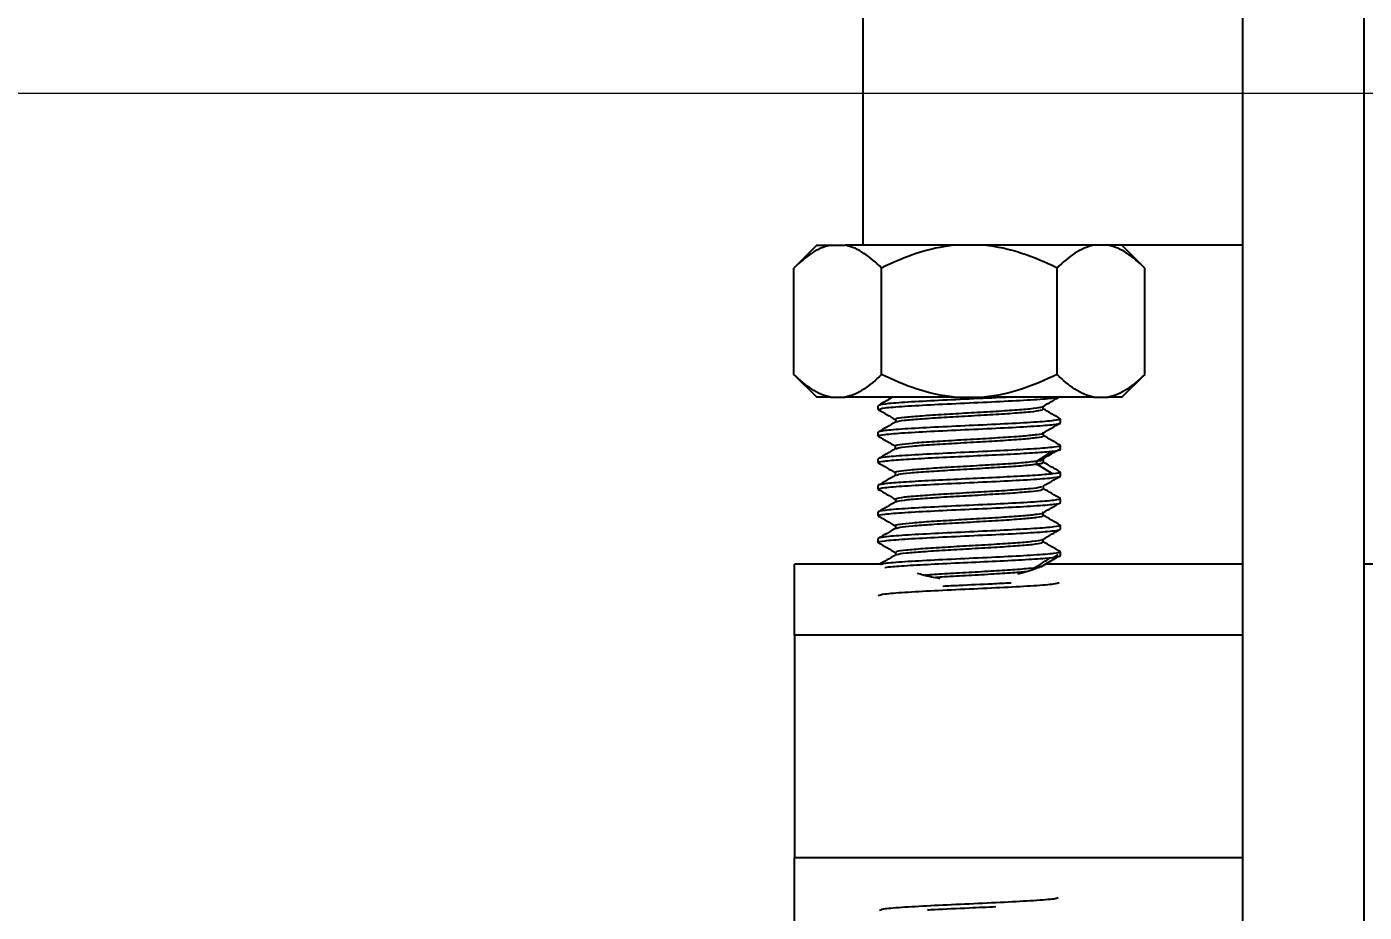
# Model space of a CAD drawing. Header units: millimetres. Extents: x 2 to 418, y 2 to 295.
# Drawn here: x 46.77 to 52.64, y 76.53 to 80.42 of the extents above; entities that cross this region are included whole.
import ezdxf

# ---------------------------------------------------------------- set-up
doc = ezdxf.new("R2010")
doc.units = ezdxf.units.MM
doc.styles.add('SLDTEXTSTYLE0', font='TXT', dxfattribs={"width": 0.75})
doc.dimstyles.new('SLDDIMSTYLE0', dxfattribs={"dimtxt": 3.175, "dimasz": 3.302, "dimexe": 0, "dimexo": 0.0625, "dimgap": 0.79375, "dimtad": 0, "dimtih": 1, "dimtoh": 1, "dimlfac": 15, "dimrnd": 1e-09, "dimzin": 4, "dimdsep": 46, "dimtxsty": 'SLDTEXTSTYLE0', "dimsah": 1, "dimcen": 0.09, "dimadec": 0, "dimazin": 1, "dimtfac": 1, "dimtmove": 0, "dimatfit": 0, "dimfxl": 0, "dimfrac": 2, "dimtolj": 1, "dimtzin": 12, "dimarcsym": 0})

# ---------------------------------------------------------------- blocks, each defined once
blk = doc.blocks.new('_D')
at = {"color": 7, "linetype": 'Continuous', "lineweight": 0}
for p, q in [((37.671, 80.124), (37.671, 86.474)), ((69.001, 80.124), (34.496, 80.124)), ((53.6677, 74.3906), (34.496, 74.3906)), ((37.671, 67.5967), (37.671, 74.3906)), ((31.321, 67.5967), (37.671, 67.5967))]:
    blk.add_line(p, q, dxfattribs=at)
at = {"color": 7, "linetype": 'Continuous', "lineweight": 18}
for points in [[(37.671, 80.124), (38.179, 83.426), (37.163, 83.426)], [(37.671, 74.3906), (37.163, 71.0886), (38.179, 71.0886)]]:
    blk.add_solid(points, dxfattribs=at)
at = {"color": 7, "linetype": 'Continuous', "lineweight": 18, "char_height": 3.175, "attachment_point": 1, "style": 'SLDTEXTSTYLE0'}
for s, insert in [('%%c', (15.9758, 69.1368)), ('86.00', (20.7641, 69.1853))]:
    blk.add_mtext(s, dxfattribs=dict(at, insert=insert))

msp = doc.modelspace()

# ---------------------------------------------------------------- linework, layer by layer
at = {"color": 7, "linetype": 'Continuous', "lineweight": 25}
for p, q in [((50.43767, 79.45731), (50.43767, 81.12398)), ((52.63767, 74.92398), (52.63767, 81.05731)), ((52.10434, 74.92398), (52.10434, 80.95315)), ((50.23453, 79.45731), (50.13453, 79.35731)), ((50.23453, 79.45731), (50.29463, 79.45731)), ((50.29463, 79.45731), (50.35934, 79.45731)), ((50.43767, 79.45731), (50.35934, 79.45731)), ((52.10434, 79.45731), (50.43767, 79.45731)), ((51.67414, 79.35731), (51.57414, 79.45731)), ((50.13453, 78.89064), (50.13453, 79.35731)), ((50.51944, 78.89064), (50.51944, 79.35731)), ((51.28924, 78.89064), (51.28924, 79.35731)), ((51.67414, 78.89064), (51.67414, 79.35731)), ((50.13453, 78.89064), (50.23453, 78.79064)), ((51.57414, 78.79064), (51.67414, 78.89064)), ((50.29463, 78.79064), (50.23453, 78.79064)), ((50.29463, 78.79064), (50.35934, 78.79064)), ((50.83962, 78.79064), (50.35934, 78.79064)), ((50.83962, 78.79064), (50.96905, 78.79064)), ((51.44933, 78.79064), (50.96905, 78.79064)), ((51.44933, 78.79064), (51.51404, 78.79064)), ((51.57414, 78.79064), (51.51404, 78.79064)), ((50.50434, 78.73648), (50.50434, 78.75314)), ((50.51068, 78.73496), (50.50434, 78.73648)), ((51.22892, 78.73807), (51.22892, 78.7506)), ((50.5796, 78.69328), (50.5796, 78.6808)), ((51.29829, 78.69626), (51.30434, 78.69481)), ((51.30434, 78.67814), (51.30434, 78.69481)), ((50.50434, 78.61981), (50.50434, 78.63648)), ((50.51029, 78.61838), (50.50434, 78.61981)), ((51.22922, 78.62147), (51.22922, 78.63397)), ((50.57939, 78.57661), (50.57939, 78.564)), ((51.20044, 78.51043), (51.26883, 78.55379)), ((51.29905, 78.57941), (51.30434, 78.57814)), ((51.30434, 78.56148), (51.30434, 78.57814)), ((50.50434, 78.50314), (50.50434, 78.51981)), ((50.50939, 78.50193), (50.50434, 78.50314)), ((51.20021, 78.49694), (51.20021, 78.51027)), ((51.26885, 78.45343), (51.20045, 78.4968)), ((51.22916, 78.50448), (51.22916, 78.51799)), ((50.5794, 78.45988), (50.5794, 78.44733)), ((51.29483, 78.46375), (51.30434, 78.46148)), ((51.30434, 78.44481), (51.30434, 78.46148)), ((50.50434, 78.38648), (50.50434, 78.40314)), ((50.50964, 78.38521), (50.50434, 78.38648)), ((51.22917, 78.38797), (51.22917, 78.40053)), ((50.57966, 78.34316), (50.57966, 78.33066)), ((51.29861, 78.34618), (51.30434, 78.34481)), ((51.30434, 78.32814), (51.30434, 78.34481)), ((50.50434, 78.26981), (50.50434, 78.28648)), ((50.51017, 78.26841), (50.50434, 78.26981)), ((51.22889, 78.27137), (51.22889, 78.28384)), ((50.57982, 78.2266), (50.57982, 78.21408)), ((51.29845, 78.22955), (51.30434, 78.22814)), ((51.30434, 78.21148), (51.30434, 78.22814)), ((50.50434, 78.15314), (50.50434, 78.16981)), ((50.50982, 78.15183), (50.50434, 78.15314)), ((51.22892, 78.15477), (51.22892, 78.16727)), ((50.5796, 78.10992), (50.5796, 78.09745)), ((51.22104, 78.04746), (51.2942, 78.09083)), ((51.2765, 78.08854), (51.29482, 78.09953)), ((51.29893, 78.11277), (51.30434, 78.11148)), ((51.30434, 78.09481), (51.30434, 78.11148)), ((50.51182, 78.05731), (50.13767, 78.05731)), ((50.13767, 77.74607), (50.13767, 78.05731)), ((52.10434, 78.05731), (51.24106, 78.05731)), ((52.80434, 78.05731), (52.63767, 78.05731)), ((52.10434, 77.74607), (50.13767, 77.74607)), ((50.13767, 77.74607), (50.13767, 76.76855)), ((50.13767, 76.45731), (50.13767, 76.76855)), ((52.10434, 76.76855), (50.13767, 76.76855))]:
    msp.add_line(p, q, dxfattribs=at)
for points, knots in [([(50.29463, 79.45731), (50.26638, 79.45185), (50.23908, 79.43949), (50.18583, 79.40489), (50.1598, 79.38258), (50.13453, 79.35731)], [0, 0, 0, 0, 0.5, 0.5, 1, 1, 1, 1]), ([(50.51944, 79.35731), (50.49411, 79.38264), (50.46828, 79.40477), (50.41511, 79.43937), (50.38777, 79.45182), (50.35934, 79.45731)], [0, 0, 0, 0, 0.5, 0.5, 1, 1, 1, 1]), ([(50.83962, 79.45731), (50.78313, 79.45185), (50.72852, 79.43949), (50.62203, 79.40489), (50.56997, 79.38258), (50.51944, 79.35731)], [0, 0, 0, 0, 0.5, 0.5, 1, 1, 1, 1]), ([(51.28924, 79.35731), (51.23858, 79.38264), (51.18692, 79.40477), (51.08059, 79.43937), (51.0259, 79.45182), (50.96905, 79.45731)], [0, 0, 0, 0, 0.5, 0.5, 1, 1, 1, 1]), ([(51.44933, 79.45731), (51.42108, 79.45185), (51.39378, 79.43949), (51.34053, 79.40489), (51.3145, 79.38258), (51.28924, 79.35731)], [0, 0, 0, 0, 0.5, 0.5, 1, 1, 1, 1]), ([(51.67414, 79.35731), (51.64881, 79.38264), (51.62298, 79.40477), (51.56981, 79.43937), (51.54247, 79.45182), (51.51404, 79.45731)], [0, 0, 0, 0, 0.5, 0.5, 1, 1, 1, 1]), ([(50.29463, 78.79064), (50.26638, 78.7961), (50.23908, 78.80846), (50.18583, 78.84306), (50.1598, 78.86538), (50.13453, 78.89064)], [0, 0, 0, 0, 0.5, 0.5, 1, 1, 1, 1]), ([(50.51944, 78.89064), (50.49411, 78.86531), (50.46828, 78.84318), (50.41511, 78.80858), (50.38777, 78.79614), (50.35934, 78.79064)], [0, 0, 0, 0, 0.5, 0.5, 1, 1, 1, 1]), ([(50.83962, 78.79064), (50.78313, 78.7961), (50.72852, 78.80846), (50.62203, 78.84306), (50.56997, 78.86538), (50.51944, 78.89064)], [0, 0, 0, 0, 0.5, 0.5, 1, 1, 1, 1]), ([(51.28924, 78.89064), (51.23858, 78.86531), (51.18692, 78.84318), (51.08059, 78.80858), (51.0259, 78.79614), (50.96905, 78.79064)], [0, 0, 0, 0, 0.5, 0.5, 1, 1, 1, 1]), ([(51.44933, 78.79064), (51.42108, 78.7961), (51.39378, 78.80846), (51.34053, 78.84306), (51.3145, 78.86538), (51.28924, 78.89064)], [0, 0, 0, 0, 0.5, 0.5, 1, 1, 1, 1]), ([(51.67414, 78.89064), (51.64881, 78.86531), (51.62298, 78.84318), (51.56981, 78.80858), (51.54247, 78.79614), (51.51404, 78.79064)], [0, 0, 0, 0, 0.5, 0.5, 1, 1, 1, 1]), ([(50.50434, 78.73648), (50.51035, 78.73891), (50.52237, 78.74377), (50.61487, 78.75106), (50.74712, 78.75835), (50.90423, 78.76564), (51.06197, 78.77294), (51.19233, 78.78023), (51.27283, 78.78613), (51.28368, 78.7896), (51.28694, 78.79064)], [0, 0, 0, 0, 0.1346154, 0.2692308, 0.4038462, 0.5384615, 0.6730769, 0.8076923, 0.9423077, 1, 1, 1, 1]), ([(51.07595, 78.79064), (51.06984, 78.7903), (51.021, 78.78752), (50.90251, 78.78231), (50.74758, 78.77502), (50.61474, 78.76773), (50.52241, 78.76044), (50.51036, 78.75557), (50.50434, 78.75314)], [0, 0, 0, 0, 0.02777778, 0.22222222, 0.41666667, 0.61111111, 0.80555556, 1, 1, 1, 1]), ([(50.56814, 78.79064), (50.55983, 78.78582), (50.53882, 78.77362), (50.51782, 78.76143), (50.50512, 78.75407)], [0, 0, 0, 0, 0.3955605, 1, 1, 1, 1]), ([(51.22736, 78.74969), (51.24003, 78.75705), (51.26538, 78.77177), (51.29074, 78.78648), (51.30342, 78.79383)], [0, 0, 0, 0, 0.4998714, 1, 1, 1, 1]), ([(50.50516, 78.73549), (50.51785, 78.72813), (50.54267, 78.71374), (50.56748, 78.69934), (50.5796, 78.69231)], [0, 0, 0, 0, 0.5112736, 1, 1, 1, 1]), ([(50.58436, 78.69319), (50.58329, 78.69419), (50.57999, 78.69728), (50.61565, 78.70244), (50.68275, 78.70872), (50.77712, 78.71499), (50.88616, 78.72128), (50.99633, 78.72754), (51.09675, 78.73384), (51.17459, 78.74011), (51.21887, 78.74544), (51.22209, 78.74864), (51.22317, 78.74972)], [0, 0, 0, 0, 0.0527792, 0.1639694, 0.2734829, 0.3873153, 0.4951023, 0.6090113, 0.7182519, 0.8297469, 0.9424928, 1, 1, 1, 1]), ([(50.58401, 78.6815), (50.5837, 78.68195), (50.58194, 78.68449), (50.61637, 78.68911), (50.68255, 78.69539), (50.77718, 78.70166), (50.88614, 78.70795), (50.99637, 78.7142), (51.09663, 78.7205), (51.17505, 78.72678), (51.22222, 78.7327), (51.22514, 78.73649), (51.22642, 78.73816)], [0, 0, 0, 0, 0.0237497, 0.13466473, 0.24390716, 0.3574578, 0.46497802, 0.57860514, 0.68757536, 0.79879435, 0.91126126, 1, 1, 1, 1]), ([(51.30373, 78.69572), (51.29104, 78.70308), (51.26565, 78.71781), (51.24026, 78.73255), (51.22757, 78.73992)], [0, 0, 0, 0, 0.50015991, 1, 1, 1, 1]), ([(51.30434, 78.69481), (51.30434, 78.69238), (51.29392, 78.68995), (51.25385, 78.68509), (51.2242, 78.68266), (51.15015, 78.6778), (51.10578, 78.67537), (51.00903, 78.6705), (50.9567, 78.66807), (50.85198, 78.66321), (50.79964, 78.66078), (50.70289, 78.65592), (50.65852, 78.65349), (50.58447, 78.64863), (50.55482, 78.6462), (50.51475, 78.64134), (50.50434, 78.63891), (50.50434, 78.63648)], [0, 0, 0, 0, 0.125, 0.125, 0.25, 0.25, 0.375, 0.375, 0.5, 0.5, 0.625, 0.625, 0.75, 0.75, 0.875, 0.875, 1, 1, 1, 1]), ([(50.50434, 78.61981), (50.50434, 78.62224), (50.51475, 78.62467), (50.55482, 78.62953), (50.58447, 78.63196), (50.65852, 78.63682), (50.70289, 78.63925), (50.79964, 78.64412), (50.85198, 78.64655), (50.9567, 78.65141), (51.00903, 78.65384), (51.10578, 78.6587), (51.15015, 78.66113), (51.2242, 78.66599), (51.25385, 78.66842), (51.29392, 78.67328), (51.30434, 78.67571), (51.30434, 78.67814)], [0, 0, 0, 0, 0.125, 0.125, 0.25, 0.25, 0.375, 0.375, 0.5, 0.5, 0.625, 0.625, 0.75, 0.75, 0.875, 0.875, 1, 1, 1, 1]), ([(50.58081, 78.68149), (50.56811, 78.67413), (50.54271, 78.65939), (50.51731, 78.64466), (50.5046, 78.63729)], [0, 0, 0, 0, 0.4998438, 1, 1, 1, 1]), ([(51.22762, 78.63304), (51.2403, 78.6404), (51.26568, 78.65512), (51.29106, 78.66983), (51.30376, 78.67719)], [0, 0, 0, 0, 0.49986223, 1, 1, 1, 1]), ([(50.50464, 78.61891), (50.51734, 78.61156), (50.54226, 78.59712), (50.56718, 78.58267), (50.57939, 78.57559)], [0, 0, 0, 0, 0.5095948, 1, 1, 1, 1]), ([(50.58046, 78.57653), (50.58012, 78.57665), (50.57393, 78.57884), (50.59752, 78.58312), (50.64919, 78.58939), (50.73524, 78.59568), (50.83927, 78.60196), (50.9501, 78.60822), (51.05618, 78.61452), (51.14632, 78.62078), (51.20463, 78.62708), (51.23215, 78.63175), (51.2266, 78.63435), (51.22547, 78.63488)], [0, 0, 0, 0, 0.0062831, 0.1124049, 0.2200307, 0.3294892, 0.4341965, 0.5448024, 0.649646, 0.7588816, 0.8667613, 0.9726595, 1, 1, 1, 1]), ([(50.58317, 78.56466), (50.58706, 78.56636), (50.59576, 78.57015), (50.65061, 78.57606), (50.73487, 78.58234), (50.83938, 78.58863), (50.95007, 78.59489), (51.05619, 78.60118), (51.14632, 78.60745), (51.20464, 78.61375), (51.23215, 78.61842), (51.2266, 78.62102), (51.22547, 78.62155)], [0, 0, 0, 0, 0.08942633, 0.19983839, 0.31213062, 0.41954864, 0.53301801, 0.64057582, 0.75263939, 0.86331197, 0.97195169, 1, 1, 1, 1]), ([(51.30431, 78.57888), (51.2916, 78.58624), (51.26619, 78.60097), (51.24078, 78.61571), (51.22807, 78.62308)], [0, 0, 0, 0, 0.5001611, 1, 1, 1, 1]), ([(51.30434, 78.57814), (51.30434, 78.57571), (51.29392, 78.57328), (51.25385, 78.56842), (51.2242, 78.56599), (51.15015, 78.56113), (51.10578, 78.5587), (51.00903, 78.55384), (50.9567, 78.55141), (50.85198, 78.54655), (50.79964, 78.54412), (50.70289, 78.53925), (50.65852, 78.53682), (50.58447, 78.53196), (50.55482, 78.52953), (50.51475, 78.52467), (50.50434, 78.52224), (50.50434, 78.51981)], [0, 0, 0, 0, 0.125, 0.125, 0.25, 0.25, 0.375, 0.375, 0.5, 0.5, 0.625, 0.625, 0.75, 0.75, 0.875, 0.875, 1, 1, 1, 1]), ([(50.50434, 78.50314), (50.50434, 78.50525), (50.5121, 78.50735), (50.54229, 78.51155), (50.5647, 78.51366), (50.62162, 78.51786), (50.65612, 78.51996), (50.73327, 78.52417), (50.77591, 78.52627), (50.86448, 78.53048), (50.91038, 78.53258), (51.00024, 78.53679), (51.04416, 78.53889), (51.12503, 78.54309), (51.16196, 78.5452), (51.2246, 78.5494), (51.25031, 78.5515), (51.26894, 78.55361)], [0, 0, 0, 0, 0.125, 0.125, 0.25, 0.25, 0.375, 0.375, 0.5, 0.5, 0.625, 0.625, 0.75, 0.75, 0.875, 0.875, 1, 1, 1, 1]), ([(50.58064, 78.56473), (50.56794, 78.55736), (50.54252, 78.54262), (50.5171, 78.52789), (50.50439, 78.52053)], [0, 0, 0, 0, 0.4998193, 1, 1, 1, 1]), ([(51.22724, 78.52008), (51.23977, 78.52741), (51.26481, 78.54207), (51.28981, 78.55674), (51.30231, 78.56407)], [0, 0, 0, 0, 0.4999761, 1, 1, 1, 1]), ([(50.50427, 78.50248), (50.51698, 78.49511), (50.54202, 78.4806), (50.56707, 78.46608), (50.5794, 78.45893)], [0, 0, 0, 0, 0.5076717, 1, 1, 1, 1]), ([(50.58291, 78.45834), (50.58165, 78.45866), (50.57233, 78.46107), (50.59181, 78.46556), (50.63959, 78.47183), (50.72159, 78.47811), (50.82375, 78.4844), (50.93433, 78.49066), (51.0415, 78.49695), (51.13964, 78.50345), (51.17932, 78.50793), (51.20021, 78.51028)], [0, 0, 0, 0, 0.0186477, 0.1390183, 0.2588652, 0.3825202, 0.4999359, 0.6240946, 0.7424711, 0.8644496, 1, 1, 1, 1]), ([(50.58471, 78.44805), (50.58688, 78.44944), (50.59228, 78.45291), (50.64112, 78.4585), (50.7212, 78.46478), (50.82386, 78.47107), (50.9343, 78.47732), (51.04151, 78.48362), (51.13963, 78.49012), (51.17932, 78.49459), (51.20021, 78.49695)], [0, 0, 0, 0, 0.0855463, 0.2128363, 0.344171, 0.468879, 0.6007487, 0.726477, 0.8560312, 1, 1, 1, 1]), ([(51.20021, 78.51027), (51.20936, 78.51162), (51.22647, 78.51416), (51.2254, 78.51671), (51.2249, 78.5179)], [0, 0, 0, 0, 0.5342255, 1, 1, 1, 1]), ([(51.20021, 78.49693), (51.20936, 78.49829), (51.22647, 78.50083), (51.2254, 78.50338), (51.2249, 78.50457)], [0, 0, 0, 0, 0.5342255, 1, 1, 1, 1]), ([(51.30189, 78.46323), (51.28925, 78.47057), (51.26412, 78.48516), (51.23903, 78.49976), (51.22657, 78.50701)], [0, 0, 0, 0, 0.5031511, 1, 1, 1, 1]), ([(51.26894, 78.45361), (51.25031, 78.4515), (51.2246, 78.4494), (51.16196, 78.4452), (51.12503, 78.44309), (51.04416, 78.43889), (51.00024, 78.43679), (50.91038, 78.43258), (50.86448, 78.43048), (50.77591, 78.42627), (50.73327, 78.42417), (50.65612, 78.41996), (50.62162, 78.41786), (50.5647, 78.41366), (50.54229, 78.41155), (50.5121, 78.40735), (50.50434, 78.40525), (50.50434, 78.40314)], [0, 0, 0, 0, 0.125, 0.125, 0.25, 0.25, 0.375, 0.375, 0.5, 0.5, 0.625, 0.625, 0.75, 0.75, 0.875, 0.875, 1, 1, 1, 1]), ([(50.50434, 78.38648), (50.50434, 78.38891), (50.51475, 78.39134), (50.55482, 78.3962), (50.58447, 78.39863), (50.65852, 78.40349), (50.70289, 78.40592), (50.79964, 78.41078), (50.85198, 78.41321), (50.9567, 78.41807), (51.00903, 78.4205), (51.10578, 78.42537), (51.15015, 78.4278), (51.2242, 78.43266), (51.25385, 78.43509), (51.29392, 78.43995), (51.30434, 78.44238), (51.30434, 78.44481)], [0, 0, 0, 0, 0.125, 0.125, 0.25, 0.25, 0.375, 0.375, 0.5, 0.5, 0.625, 0.625, 0.75, 0.75, 0.875, 0.875, 1, 1, 1, 1]), ([(50.5807, 78.44809), (50.568, 78.44073), (50.5426, 78.426), (50.5172, 78.41128), (50.50449, 78.40392)], [0, 0, 0, 0, 0.4998518, 1, 1, 1, 1]), ([(51.22816, 78.39995), (51.24086, 78.40731), (51.26627, 78.42205), (51.29167, 78.43678), (51.30438, 78.44415)], [0, 0, 0, 0, 0.49985401, 1, 1, 1, 1]), ([(50.50454, 78.38576), (50.51724, 78.37839), (50.54228, 78.36387), (50.56732, 78.34933), (50.57966, 78.34217)], [0, 0, 0, 0, 0.5072368, 1, 1, 1, 1]), ([(50.58408, 78.34307), (50.58327, 78.34411), (50.58081, 78.34725), (50.61532, 78.35251), (50.68395, 78.3588), (50.77897, 78.36508), (50.88692, 78.37134), (50.99783, 78.37764), (51.09849, 78.3839), (51.17449, 78.3902), (51.21977, 78.39552), (51.22232, 78.39878), (51.22324, 78.39997)], [0, 0, 0, 0, 0.054793, 0.1657229, 0.2775747, 0.3852295, 0.4986582, 0.6059636, 0.7183771, 0.8284228, 0.9375821, 1, 1, 1, 1]), ([(50.58408, 78.32974), (50.58327, 78.33077), (50.58081, 78.33392), (50.61532, 78.33917), (50.68395, 78.34546), (50.77897, 78.35175), (50.88691, 78.35801), (50.99786, 78.3643), (51.09839, 78.37057), (51.17486, 78.37686), (51.22252, 78.38266), (51.22471, 78.3864), (51.22568, 78.38806)], [0, 0, 0, 0, 0.0534568, 0.1616813, 0.2708054, 0.3758347, 0.4864972, 0.5911857, 0.7008577, 0.8082197, 0.9147168, 1, 1, 1, 1]), ([(51.30389, 78.34565), (51.29119, 78.35301), (51.2658, 78.36772), (51.24041, 78.38245), (51.22772, 78.38981)], [0, 0, 0, 0, 0.5001543, 1, 1, 1, 1]), ([(51.30434, 78.34481), (51.30434, 78.34238), (51.29392, 78.33995), (51.25385, 78.33509), (51.2242, 78.33266), (51.15015, 78.3278), (51.10578, 78.32537), (51.00903, 78.3205), (50.9567, 78.31807), (50.85198, 78.31321), (50.79964, 78.31078), (50.70289, 78.30592), (50.65852, 78.30349), (50.58447, 78.29863), (50.55482, 78.2962), (50.51475, 78.29134), (50.50434, 78.28891), (50.50434, 78.28648)], [0, 0, 0, 0, 0.125, 0.125, 0.25, 0.25, 0.375, 0.375, 0.5, 0.5, 0.625, 0.625, 0.75, 0.75, 0.875, 0.875, 1, 1, 1, 1]), ([(50.50434, 78.26981), (50.50434, 78.27224), (50.51475, 78.27467), (50.55482, 78.27953), (50.58447, 78.28196), (50.65852, 78.28682), (50.70289, 78.28925), (50.79964, 78.29412), (50.85198, 78.29655), (50.9567, 78.30141), (51.00903, 78.30384), (51.10578, 78.3087), (51.15015, 78.31113), (51.2242, 78.31599), (51.25385, 78.31842), (51.29392, 78.32328), (51.30434, 78.32571), (51.30434, 78.32814)], [0, 0, 0, 0, 0.125, 0.125, 0.25, 0.25, 0.375, 0.375, 0.5, 0.5, 0.625, 0.625, 0.75, 0.75, 0.875, 0.875, 1, 1, 1, 1]), ([(50.58115, 78.33152), (50.56846, 78.32416), (50.54309, 78.30943), (50.51771, 78.29471), (50.50501, 78.28735)], [0, 0, 0, 0, 0.4998493, 1, 1, 1, 1]), ([(51.22764, 78.28312), (51.24033, 78.29049), (51.26572, 78.30523), (51.2911, 78.31996), (51.3038, 78.32733)], [0, 0, 0, 0, 0.4998461, 1, 1, 1, 1]), ([(50.50503, 78.26896), (50.51773, 78.26159), (50.54266, 78.24713), (50.56759, 78.23266), (50.57982, 78.22555)], [0, 0, 0, 0, 0.5093417, 1, 1, 1, 1]), ([(50.58066, 78.22651), (50.58038, 78.22662), (50.57459, 78.22885), (50.59658, 78.23318), (50.65089, 78.23948), (50.73651, 78.24576), (50.84005, 78.25203), (50.95198, 78.25832), (51.05755, 78.26457), (51.1464, 78.27087), (51.20613, 78.27715), (51.23221, 78.28182), (51.22695, 78.28436), (51.22607, 78.28479)], [0, 0, 0, 0, 0.0054581, 0.1149917, 0.2228488, 0.3290794, 0.4394995, 0.5440553, 0.6545498, 0.7605157, 0.8686683, 0.9780345, 1, 1, 1, 1]), ([(50.58384, 78.21472), (50.58747, 78.21644), (50.59552, 78.22026), (50.6522, 78.22614), (50.73615, 78.23242), (50.84014, 78.23869), (50.95195, 78.24499), (51.05755, 78.25124), (51.1464, 78.25754), (51.20613, 78.26381), (51.23221, 78.26848), (51.22695, 78.27103), (51.22607, 78.27145)], [0, 0, 0, 0, 0.0909014, 0.2016944, 0.3108167, 0.4242424, 0.5316443, 0.6451465, 0.7539968, 0.8650934, 0.9774366, 1, 1, 1, 1]), ([(51.30359, 78.22901), (51.2909, 78.23637), (51.26553, 78.25109), (51.24017, 78.26582), (51.22749, 78.27318)], [0, 0, 0, 0, 0.500141, 1, 1, 1, 1]), ([(51.30434, 78.22814), (51.30434, 78.22571), (51.29392, 78.22328), (51.25385, 78.21842), (51.2242, 78.21599), (51.15015, 78.21113), (51.10578, 78.2087), (51.00903, 78.20384), (50.9567, 78.20141), (50.85198, 78.19655), (50.79964, 78.19412), (50.70289, 78.18925), (50.65852, 78.18682), (50.58447, 78.18196), (50.55482, 78.17953), (50.51475, 78.17467), (50.50434, 78.17224), (50.50434, 78.16981)], [0, 0, 0, 0, 0.125, 0.125, 0.25, 0.25, 0.375, 0.375, 0.5, 0.5, 0.625, 0.625, 0.75, 0.75, 0.875, 0.875, 1, 1, 1, 1]), ([(50.50434, 78.15314), (50.50434, 78.15557), (50.51475, 78.158), (50.55482, 78.16287), (50.58447, 78.1653), (50.65852, 78.17016), (50.70289, 78.17259), (50.79964, 78.17745), (50.85198, 78.17988), (50.9567, 78.18474), (51.00903, 78.18717), (51.10578, 78.19203), (51.15015, 78.19446), (51.2242, 78.19932), (51.25385, 78.20175), (51.29392, 78.20662), (51.30434, 78.20905), (51.30434, 78.21148)], [0, 0, 0, 0, 0.125, 0.125, 0.25, 0.25, 0.375, 0.375, 0.5, 0.5, 0.625, 0.625, 0.75, 0.75, 0.875, 0.875, 1, 1, 1, 1]), ([(50.58102, 78.21478), (50.56834, 78.20741), (50.54298, 78.19269), (50.51762, 78.17797), (50.50493, 78.17061)], [0, 0, 0, 0, 0.4998713, 1, 1, 1, 1]), ([(51.2275, 78.16644), (51.24019, 78.17381), (51.26558, 78.18856), (51.29097, 78.20328), (51.30367, 78.21065)], [0, 0, 0, 0, 0.4998226, 1, 1, 1, 1]), ([(50.50479, 78.15237), (50.5175, 78.145), (50.5429, 78.13028), (50.56831, 78.11553), (50.581, 78.10816)], [0, 0, 0, 0, 0.5001855, 1, 1, 1, 1]), ([(50.58413, 78.10983), (50.58379, 78.1112), (50.58292, 78.11463), (50.62483, 78.12015), (50.69681, 78.12643), (50.79476, 78.13271), (50.90491, 78.139), (51.01407, 78.14526), (51.11181, 78.15155), (51.18457, 78.15782), (51.22265, 78.16282), (51.22328, 78.16569), (51.22345, 78.16646)], [0, 0, 0, 0, 0.0723321, 0.1817004, 0.2926187, 0.4054258, 0.5133363, 0.6273259, 0.7353769, 0.8479543, 0.9591343, 1, 1, 1, 1]), ([(50.58535, 78.09805), (50.58537, 78.0989), (50.58541, 78.10181), (50.62535, 78.10682), (50.69667, 78.11309), (50.7948, 78.11938), (50.90489, 78.12567), (51.01411, 78.13192), (51.11166, 78.13822), (51.18513, 78.14449), (51.22531, 78.15007), (51.22508, 78.15352), (51.22498, 78.15487)], [0, 0, 0, 0, 0.0447498, 0.1537521, 0.2642992, 0.3767287, 0.4842781, 0.5978863, 0.7055756, 0.8177763, 0.9285842, 1, 1, 1, 1]), ([(51.30396, 78.11223), (51.29128, 78.11959), (51.26591, 78.1343), (51.24054, 78.14903), (51.22786, 78.15639)], [0, 0, 0, 0, 0.5001174, 1, 1, 1, 1]), ([(50.58066, 78.09806), (50.56797, 78.0907), (50.54428, 78.07695), (50.52059, 78.06322), (50.50959, 78.05684)], [0, 0, 0, 0, 0.5355242, 1, 1, 1, 1]), ([(51.30434, 78.11148), (51.29832, 78.10905), (51.2863, 78.10419), (51.1938, 78.09689), (51.06157, 78.0896), (50.90439, 78.08231), (50.7469, 78.07502), (50.6156, 78.06773), (50.53037, 78.06125), (50.51906, 78.0572), (50.51454, 78.05559)], [0, 0, 0, 0, 0.1304645, 0.260929, 0.3913936, 0.5218581, 0.6523226, 0.7827871, 0.9132516, 1, 1, 1, 1]), ([(50.53358, 78.04351), (50.55494, 78.04568), (50.59852, 78.05011), (50.71729, 78.05679), (50.85833, 78.06356), (51.0067, 78.07033), (51.14035, 78.0771), (51.24672, 78.08387), (51.27844, 78.08839), (51.29431, 78.09064)], [0, 0, 0, 0, 0.1380589, 0.2817158, 0.4253726, 0.5690295, 0.7126863, 0.8563432, 1, 1, 1, 1]), ([(51.19322, 78.04265), (51.20466, 78.04998), (51.22755, 78.06464), (51.25056, 78.07929), (51.26206, 78.08662)], [0, 0, 0, 0, 0.4999798, 1, 1, 1, 1]), ([(50.70079, 78.00964), (50.72744, 78.01151), (50.78314, 78.01542), (50.88933, 78.02144), (50.99905, 78.02769), (51.09827, 78.03399), (51.18194, 78.04049), (51.2074, 78.04496), (51.2208, 78.04732)], [0, 0, 0, 0, 0.1486012, 0.3104974, 0.4816909, 0.6449118, 0.8130993, 1, 1, 1, 1]), ([(50.7483, 77.99952), (50.75984, 78.00032), (50.80083, 78.00315), (50.8899, 78.00811), (50.99833, 78.01436), (51.09628, 78.0204), (51.14099, 78.0243), (51.16222, 78.02615)], [0, 0, 0, 0, 0.0896886, 0.3186288, 0.5607167, 0.7915302, 1, 1, 1, 1]), ([(51.22264, 78.04837), (51.22162, 78.04795), (51.21297, 78.04439), (51.17734, 78.02967), (51.1331, 78.01755), (51.11638, 78.01297)], [0, 0, 0, 0, 0.0768209, 0.651275, 1, 1, 1, 1]), ([(50.50434, 77.91981), (50.51035, 77.92224), (50.52237, 77.9271), (50.61487, 77.93439), (50.7471, 77.94169), (50.90431, 77.94898), (51.06169, 77.95627), (51.1934, 77.96356), (51.2815, 77.97037), (51.29309, 77.97474), (51.29825, 77.97669)], [0, 0, 0, 0, 0.1282035, 0.256407, 0.3846106, 0.5128141, 0.6410176, 0.7692211, 0.8974246, 1, 1, 1, 1]), ([(50.77653, 77.99367), (50.75028, 77.99841), (50.71186, 78.00536), (50.68522, 78.01434), (50.67678, 78.01718)], [0, 0, 0, 0, 0.68329574, 1, 1, 1, 1]), ([(51.08746, 77.97461), (51.0604, 77.97319), (50.99058, 77.9695), (50.88083, 77.96466), (50.81178, 77.96125), (50.78838, 77.96009)], [0, 0, 0, 0, 0.2948405, 0.7609941, 1, 1, 1, 1]), ([(51.29353, 76.59222), (51.2891, 76.59065), (51.27783, 76.58666), (51.19302, 76.58023), (51.06178, 76.57294), (50.90431, 76.56564), (50.74701, 76.55835), (50.61523, 76.55106), (50.5268, 76.54422), (50.51517, 76.5398), (50.50994, 76.53782)], [0, 0, 0, 0, 0.0864472, 0.2204793, 0.3545113, 0.4885433, 0.6225753, 0.7566073, 0.8906393, 1, 1, 1, 1]), ([(50.72139, 76.54001), (50.73116, 76.54057), (50.78336, 76.54356), (50.89413, 76.5484), (50.98266, 76.55268), (51.02095, 76.55453)], [0, 0, 0, 0, 0.1155507, 0.6175622, 1, 1, 1, 1])]:
    msp.add_open_spline(points, degree=3, knots=knots, dxfattribs=at)
for points in [[(51.26894, 78.55361), (51.29218, 78.55623), (51.30434, 78.55885), (51.30434, 78.56148)], [(51.30434, 78.46148), (51.30434, 78.45885), (51.29218, 78.45623), (51.26894, 78.45361)], [(51.29431, 78.09064), (51.30096, 78.09203), (51.30434, 78.09342), (51.30434, 78.09481)]]:
    msp.add_open_spline(points, degree=3, dxfattribs=at)

# ---------------------------------------------------------------- dimensions: what is measured, and where the dimension line sits
at = {"color": 7, "linetype": 'Continuous', "lineweight": 18}
dim = msp.add_linear_dim(base=(37.671, 74.39064), p1=(70.271, 80.12398), p2=(54.93767, 74.39064), angle=90, text='%%c<>', dimstyle='SLDDIMSTYLE0', dxfattribs=at)
dim.commit()
dim.dimension.update_dxf_attribs({"geometry": '_D', "text_midpoint": (37.671, 67.59671), "dimtype": 160})

doc.saveas('drawing.dxf')
